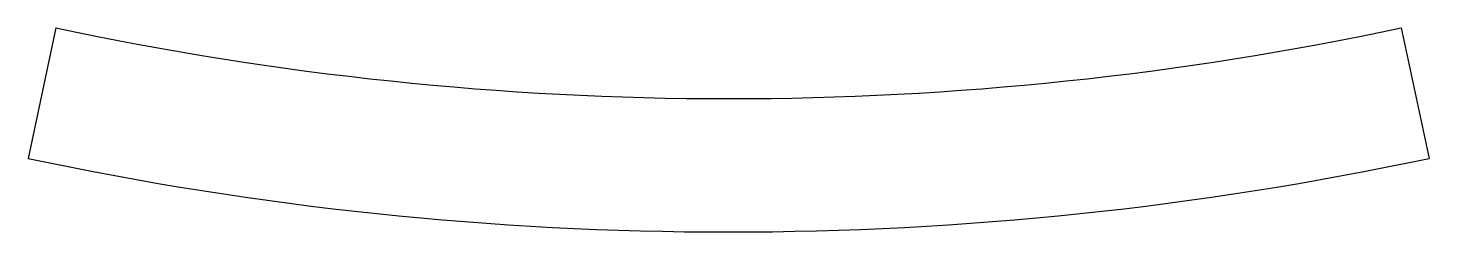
# Model space of a CAD drawing. Header units: millimetres. Extents: x 3008 to 4216, y 469 to 645.
import ezdxf

# ---------------------------------------------------------------- set-up
doc = ezdxf.new("R2010")
doc.units = ezdxf.units.MM

msp = doc.modelspace()

# ---------------------------------------------------------------- linework, layer by layer
for p, q in [((3031.5, 644.9), (3007.6, 532.3)), ((4192.4, 644.9), (4216.4, 532.3))]:
    msp.add_line(p, q)
for radius in [2791.8, 2906.9]:
    msp.add_arc((3612, 3375.7), radius, 258, 282)

doc.saveas('drawing.dxf')
